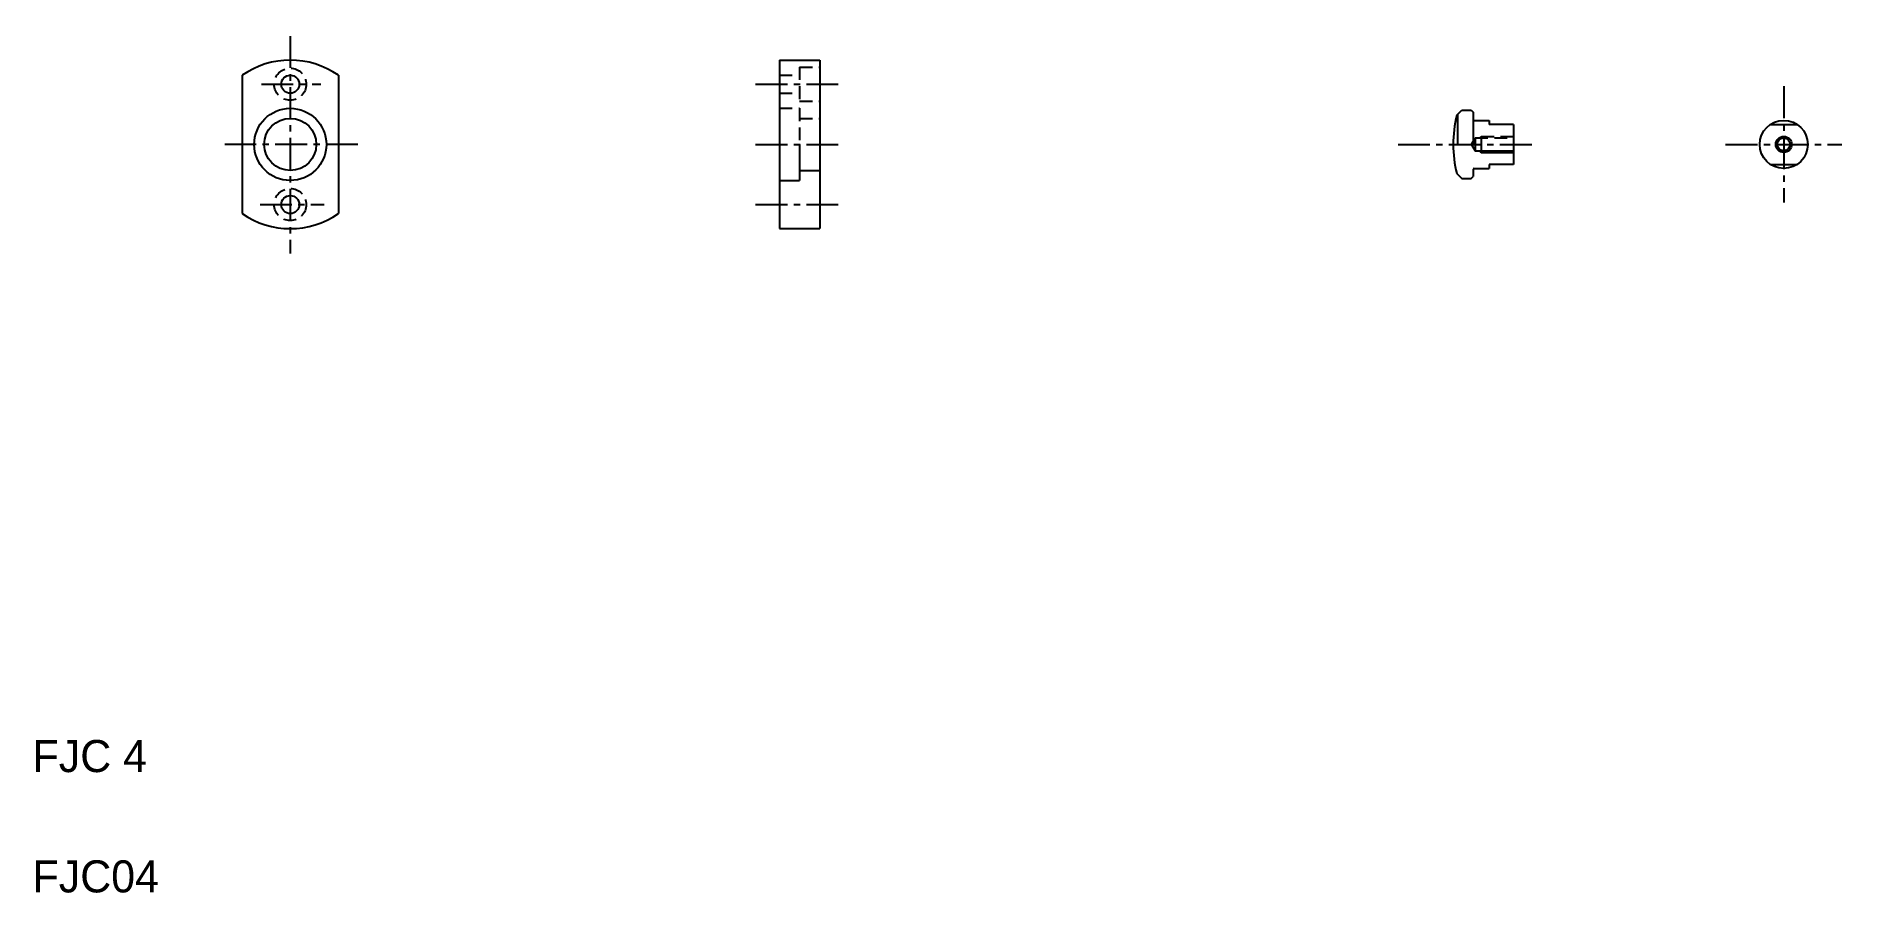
# Model space of a CAD drawing. Extents: x 21 to 471, y 20 to 234.
import ezdxf

# ---------------------------------------------------------------- set-up
doc = ezdxf.new("R2010")
doc.units = 0
doc.header["$LTSCALE"] = 0.25
doc.linetypes.add('CENTER', pattern=[50.8, 31.75, -6.35, 6.35, -6.35])
doc.linetypes.add('DASHED', pattern=[19.05, 12.7, -6.35])
doc.layers.get('0').update_dxf_attribs({"linetype": 'CONTINUOUS'})
doc.layers.add('CENTER', color=1, linetype='CENTER')

msp = doc.modelspace()

# ---------------------------------------------------------------- linework, layer by layer
for p, q in [((206.307632, 227.5), (206.307632, 185.5)), ((206.307632, 227.5), (216.307633, 227.5)), ((216.307633, 227.5), (216.307633, 185.5)), ((72.261875, 223.733689), (72.261876, 189.266315)), ((96.261875, 223.733691), (96.261876, 189.266313)), ((206.307632, 217), (206.307632, 217.0001)), ((375.197083, 213.773727), (376.423356, 215)), ((375.423356, 206.5), (375.423356, 214)), ((376.423356, 215), (378.810959, 215)), ((378.810959, 215), (379.310959, 214.5)), ((379.310959, 214.5), (379.310959, 206.5)), ((379.510677, 212.5), (383.310959, 212.5)), ((383.310959, 212.5), (383.310959, 211.5)), ((389.31096, 211.5), (383.310959, 211.5)), ((389.31096, 211.5), (389.31096, 201.5)), ((453.4313, 211.5), (460.06455, 211.5)), ((206.307632, 206.5), (206.307732, 206.5)), ((211.307633, 206.5), (211.307633, 197.5)), ((378.887199, 206.5), (379.810959, 204.9)), ((379.810959, 206.5), (379.810959, 204.9)), ((379.810959, 204.9), (389.31096, 204.9)), ((381.310959, 206.5), (381.310959, 204.5)), ((389.31096, 204.5), (389.31096, 204.5)), ((456.747925, 206.5), (456.747927, 206.5)), ((456.747925, 206.5), (456.747925, 206.5)), ((211.307633, 200), (216.307633, 200)), ((375.197083, 199.226273), (376.423356, 198)), ((378.810959, 198), (379.310959, 198.5)), ((379.310959, 200.299998), (379.310959, 198.5)), ((379.510678, 200.5), (383.310959, 200.5)), ((389.31096, 201.5), (383.310959, 201.5)), ((383.310959, 201.5), (383.310959, 200.5)), ((453.4313, 201.5), (460.06455, 201.5)), ((206.307632, 197.5), (211.307633, 197.5)), ((376.423356, 198), (378.810959, 198)), ((206.307632, 185.5), (216.307633, 185.5))]:
    msp.add_line(p, q)
at = {"color": 3, "linetype": 'DASHED'}
for p, q in [((211.307633, 225.75), (211.307633, 217.25)), ((211.307633, 225.75), (216.307633, 225.75)), ((206.307632, 223.75), (211.307633, 223.75)), ((206.307632, 219.25), (211.307633, 219.25)), ((211.307633, 217.25), (216.307633, 217.25)), ((206.307632, 215.5), (211.307633, 215.5)), ((211.307633, 215.5), (211.307633, 205)), ((211.307633, 213), (216.307633, 213)), ((378.887199, 206.5), (379.810959, 208.1)), ((379.810959, 208.1), (389.31096, 208.1)), ((379.810959, 208.1), (379.810959, 206.5)), ((380.910959, 208.1), (381.310961, 208.500002)), ((381.310959, 208.5), (389.31096, 208.5)), ((381.310959, 208.5), (381.310959, 206.5))]:
    msp.add_line(p, q, dxfattribs=at)
at = {"color": 1, "linetype": 'CENTER'}
for p, q in [((77.062832, 221.500002), (91.886249, 221.500002)), ((76.725935, 191.500002), (92.728489, 191.500002))]:
    msp.add_line(p, q, dxfattribs=at)
at = {"color": 3}
for p, q in [((380.910959, 204.9), (381.310961, 204.499998)), ((381.310959, 204.5), (389.31096, 204.5))]:
    msp.add_line(p, q, dxfattribs=at)
at = {"color": 3, "linetype": 'DASHED'}
for centre in [(84.261876, 221.500002), (84.261876, 191.500002)]:
    msp.add_circle(centre, 4, dxfattribs=at)
for centre, radius in [((84.261876, 221.500002), 2.25), ((84.261878, 206.500004), 9), ((84.261879, 206.500003), 6.5), ((456.747925, 206.5), 6), ((456.747927, 206.5), 1.6), ((84.261876, 191.500002), 2.25)]:
    msp.add_circle(centre, radius)
at = {"color": 3}
msp.add_circle((456.747925, 206.5), 2, dxfattribs=at)
for centre, radius, start, end in [((84.261877, 206.500002), 21, 55.150102, 124.849911), ((404.607132, 206.5), 30.296173, 166.108305, 193.891695), ((379.51096, 212.7), 0.2, 179.99999, 270), ((379.510961, 200.299998), 0.200002, 90.000206, 180), ((84.261877, 206.500002), 21, 235.150091, 304.8499)]:
    msp.add_arc(centre, radius, start, end)
at = {"layer": 'CENTER', "color": 1, "linetype": 'CENTER'}
for p, q in [((84.261875, 233.500003), (84.261876, 179.311172)), ((200.307632, 221.5), (222.307633, 221.5)), ((456.747927, 221), (456.747927, 192)), ((101.150885, 206.5), (67.966644, 206.500001)), ((200.307632, 206.5), (222.307633, 206.5)), ((360.548731, 206.5), (393.943559, 206.5)), ((442.247923, 206.5), (471.247927, 206.5)), ((200.307632, 191.5), (222.307633, 191.5))]:
    msp.add_line(p, q, dxfattribs=at)

# ---------------------------------------------------------------- texts
for s, p in [('FJC 4', (20, 50)), ('FJC04', (20, 20))]:
    msp.add_text(s, height=8).set_placement(p)

doc.saveas('drawing.dxf')
